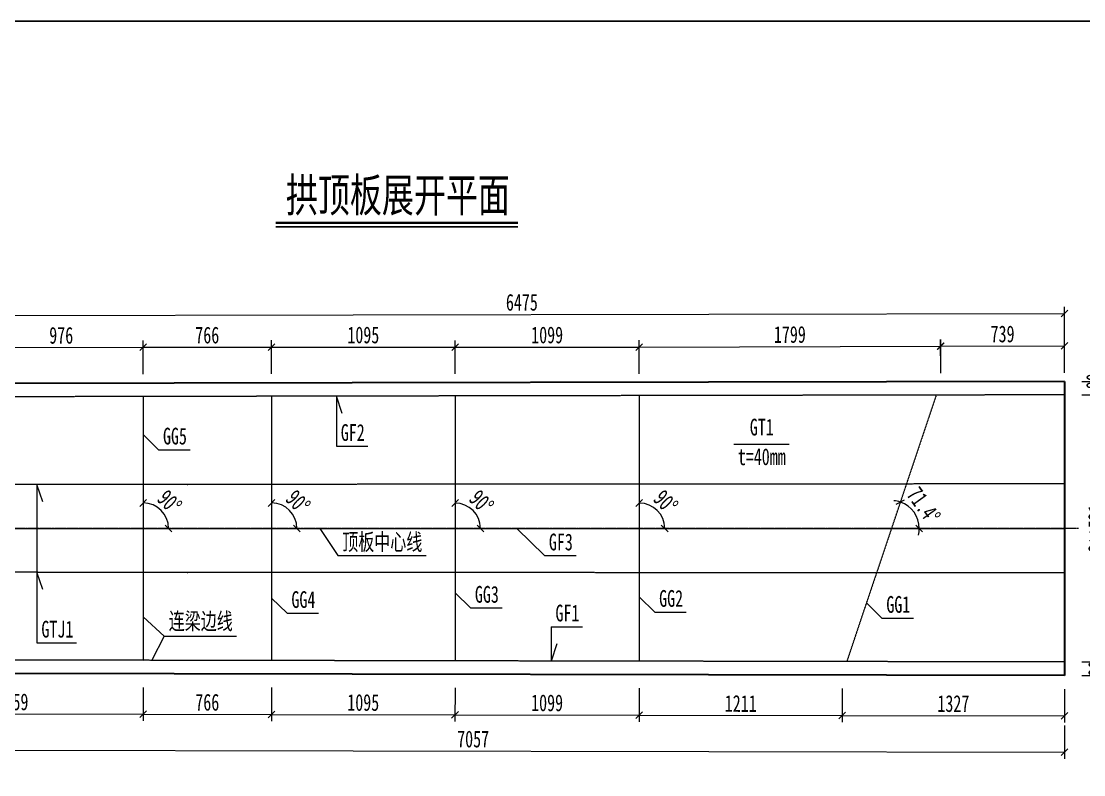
# Model space of a CAD drawing. Header units: millimetres. Extents: x -89049 to 410567, y -307459 to -100425.
# Drawn here: x 89684 to 96024, y -262247 to -257754 of the extents above; entities that cross this region are included whole.
import ezdxf
from ezdxf.enums import TextEntityAlignment as Align

# ---------------------------------------------------------------- set-up
doc = ezdxf.new("R2010")
doc.units = ezdxf.units.MM
doc.linetypes.add('CENTER2', pattern=[28.575, 19.05, -3.175, 3.175, -3.175])
doc.linetypes.add('DASHED', pattern=[0.75, 0.5, -0.25])
doc.layers.get('Defpoints').update_dxf_attribs({"color": 8})
for name, color, linetype, lineweight in [('中心线', 2, 'CENTER2', 15), ('文字', 7, 'Continuous', 15), ('标注线及字体', 2, 'Continuous', 15), ('桥 构造粗实', 1, 'Continuous', 30), ('细实线', 4, 'Continuous', 15), ('虚线', 7, 'DASHED', 13)]:
    doc.layers.add(name, color=color, linetype=linetype, lineweight=lineweight)
doc.styles.add('111', font='', dxfattribs={"width": 0.7})
doc.styles.add('BM_Dim', font='', dxfattribs={"width": 0.85})
doc.styles.get('111').set_extended_font_data('仿宋_GB2312')
doc.styles.get('BM_Dim').set_extended_font_data('仿宋_GB2312')
doc.dimstyles.new('200', dxfattribs={"dimscale": 0, "dimtxt": 2.5, "dimasz": 1, "dimexe": 1, "dimexo": 1, "dimgap": 0.6, "dimtad": 1, "dimdec": 0, "dimdsep": 46, "dimtxsty": '111', "dimblk": 'OBLIQUE', "dimcen": 0, "dimclrd": 4, "dimclre": 4, "dimclrt": 4, "dimadec": 1, "dimazin": 2, "dimtfac": 1, "dimtdec": 0, "dimtix": 1, "dimtmove": 2, "dimatfit": 3, "dimfxl": 4, "dimfxlon": 1, "dimtolj": 1, "dimlwd": -1, "dimlwe": -1, "dimarcsym": 0})

# ---------------------------------------------------------------- blocks, each defined once
blk = doc.blocks.new('_Oblique')
at = {"color": 0, "linetype": 'ByBlock', "lineweight": -2}
blk.add_line((-0.5, -0.5), (0.5, 0.5), dxfattribs=at)
blk = doc.blocks.new('*D2027')
at = {"layer": 'Defpoints', "color": 0, "transparency": 16777216}
for p in [(88852.5, -261641.9), (95909.9, -261654.7), (95909, -262112.7)]:
    blk.add_point(p, dxfattribs=at)
at = {"layer": '细实线', "color": 4, "transparency": 16777216}
for p, q in [((88852, -261939.9), (88851.6, -262139.9)), ((95909.3, -261952.7), (95909, -262152.7)), ((88851.7, -262099.9), (95909, -262112.7))]:
    blk.add_line(p, q, dxfattribs=at)
at = {"layer": '细实线', "color": 4, "transparency": 16777216, "xscale": 40, "yscale": 40, "zscale": 40}
for p, rotation in [((88851.7, -262099.9), 179.8958715022813), ((95909, -262112.7), 359.8958715022814)]:
    blk.add_blockref('_Oblique', p, dxfattribs=dict(at, rotation=rotation))
at = {"layer": '细实线', "color": 4, "transparency": 16777216, "insert": (92380.5, -262034.7), "char_height": 100, "attachment_point": 5, "rotation": 359.89587, "style": '111'}
blk.add_mtext('\\A1;7057', dxfattribs=at)
blk = doc.blocks.new('*D2028')
at = {"layer": 'Defpoints', "color": 0, "transparency": 16777216}
for p in [(95909.1, -259495.8), (89434.7, -259913.4), (95909.9, -259901.6)]:
    blk.add_point(p, dxfattribs=at)
at = {"layer": '细实线', "color": 4, "transparency": 16777216}
for p, q in [((89434.2, -259667.6), (89433.9, -259467.6)), ((89434, -259507.6), (95909.1, -259495.8)), ((95909.4, -259655.8), (95909, -259455.8))]:
    blk.add_line(p, q, dxfattribs=at)
at = {"layer": '细实线', "color": 4, "transparency": 16777216, "xscale": 40, "yscale": 40, "zscale": 40}
for p, rotation in [((89434, -259507.6), 180.1041284977189), ((95909.1, -259495.8), 0.1041284977188508)]:
    blk.add_blockref('_Oblique', p, dxfattribs=dict(at, rotation=rotation))
at = {"layer": '细实线', "color": 4, "transparency": 16777216, "insert": (92671.4, -259430.1), "char_height": 100, "attachment_point": 5, "rotation": 0.10413, "style": '111'}
blk.add_mtext('\\A1;6475', dxfattribs=at)
blk = doc.blocks.new('*D2029')
at = {"layer": 'Defpoints', "color": 0, "transparency": 16777216}
for p in [(95909.9, -259901.6), (95910, -259981.6), (96172.9, -259981.2)]:
    blk.add_point(p, dxfattribs=at)
at = {"layer": '细实线', "color": 4, "transparency": 16777216}
for p, q in [((96012.7, -259901.4), (96212.7, -259901.1)), ((96172.7, -259901.2), (96172.9, -259981.2)), ((96012.9, -259981.4), (96212.9, -259981.1))]:
    blk.add_line(p, q, dxfattribs=at)
at = {"layer": '细实线', "color": 4, "transparency": 16777216, "xscale": 40, "yscale": 40, "zscale": 40}
for p, rotation in [((96172.7, -259901.2), 90.1041284977098), ((96172.9, -259981.2), 270.1041284977098)]:
    blk.add_blockref('_Oblique', p, dxfattribs=dict(at, rotation=rotation))
at = {"layer": '细实线', "color": 4, "transparency": 16777216, "insert": (96089.5, -259901.3), "char_height": 100, "attachment_point": 5, "rotation": 90.10413, "style": '111'}
blk.add_mtext('\\A1;80', dxfattribs=at)
blk = doc.blocks.new('*D2030')
at = {"layer": 'Defpoints', "color": 0, "transparency": 16777216}
for p in [(95910, -259981.6), (95910, -261574.7), (96172.8, -261574.7)]:
    blk.add_point(p, dxfattribs=at)
at = {"layer": '细实线', "color": 4, "transparency": 16777216}
for p, q in [((96012.8, -259981.6), (96212.8, -259981.6)), ((96172.8, -259981.6), (96172.8, -261574.7)), ((96012.8, -261574.7), (96212.8, -261574.7))]:
    blk.add_line(p, q, dxfattribs=at)
at = {"layer": '细实线', "color": 4, "transparency": 16777216, "xscale": 40, "yscale": 40, "zscale": 40}
for p, rotation in [((96172.8, -259981.6), 90), ((96172.8, -261574.7), 270)]:
    blk.add_blockref('_Oblique', p, dxfattribs=dict(at, rotation=rotation))
at = {"layer": '细实线', "color": 4, "transparency": 16777216, "insert": (96101.3, -260778.2), "char_height": 100, "attachment_point": 5, "rotation": 90, "style": '111'}
blk.add_mtext('\\A1;3×531', dxfattribs=at)
blk = doc.blocks.new('*D2031')
at = {"layer": 'Defpoints', "color": 0, "transparency": 16777216}
for p in [(95910, -261574.7), (95910, -261654.7), (96172.8, -261654.7)]:
    blk.add_point(p, dxfattribs=at)
at = {"layer": '细实线', "color": 4, "transparency": 16777216}
for p, q in [((96172.8, -261574.7), (96172.8, -261534.7)), ((96012.8, -261574.7), (96212.8, -261574.7)), ((96172.8, -261574.7), (96172.8, -261654.7)), ((96012.8, -261654.7), (96212.8, -261654.7)), ((96172.8, -261654.7), (96172.8, -261694.7))]:
    blk.add_line(p, q, dxfattribs=at)
at = {"layer": '细实线', "color": 4, "transparency": 16777216, "xscale": 40, "yscale": 40, "zscale": 40}
for p, rotation in [((96172.8, -261574.7), 270), ((96172.8, -261654.7), 90)]:
    blk.add_blockref('_Oblique', p, dxfattribs=dict(at, rotation=rotation))
at = {"layer": '细实线', "color": 4, "transparency": 16777216, "insert": (96101.3, -261614.7), "char_height": 100, "attachment_point": 5, "rotation": 90, "style": '111'}
blk.add_mtext('\\A1;80', dxfattribs=at)
blk = doc.blocks.new('*D2032')
at = {"layer": 'Defpoints', "color": 0, "transparency": 16777216}
for p in [(95910, -259901.6), (96374.8, -259901.6), (95910, -261654.7)]:
    blk.add_point(p, dxfattribs=at)
at = {"layer": '细实线', "color": 4, "transparency": 16777216}
for p, q in [((96214.8, -259901.6), (96414.8, -259901.6)), ((96374.8, -261654.7), (96374.8, -259901.6)), ((96214.8, -261654.7), (96414.8, -261654.7))]:
    blk.add_line(p, q, dxfattribs=at)
at = {"layer": '细实线', "color": 4, "transparency": 16777216, "xscale": 40, "yscale": 40, "zscale": 40}
for p, rotation in [((96374.8, -259901.6), 90), ((96374.8, -261654.7), 270)]:
    blk.add_blockref('_Oblique', p, dxfattribs=dict(at, rotation=rotation))
at = {"layer": '细实线', "color": 4, "transparency": 16777216, "insert": (96303.2, -260778.2), "char_height": 100, "attachment_point": 5, "rotation": 90, "style": '111'}
blk.add_mtext('\\A1;1753', dxfattribs=at)
blk = doc.blocks.new('*D2033')
at = {"layer": 'Defpoints', "color": 0, "transparency": 16777216}
for p in [(95144.2, -259983), (95028.4, -260710.1), (88973.4, -260778.2), (95993.2, -260778.2), (94610.1, -261572.4)]:
    blk.add_point(p, dxfattribs=at)
at = {"layer": '细实线', "color": 4, "transparency": 16777216}
for start, end in [(71.42645, 85.2644), (0, 71.42645), (346.16205, 0)]:
    blk.add_arc((94877, -260778.2), 166, start, end, dxfattribs=at)
at = {"layer": '细实线', "color": 4, "transparency": 16777216, "xscale": 40, "yscale": 40, "zscale": 40}
for p, rotation in [((94929.9, -260620.8), 341.4264483377355), ((95043, -260778.2), 90)]:
    blk.add_blockref('_Oblique', p, dxfattribs=dict(at, rotation=rotation))
at = {"layer": '细实线', "color": 4, "transparency": 16777216, "insert": (95069, -260640.1), "char_height": 100, "attachment_point": 5, "rotation": 305.71322, "style": '111'}
blk.add_mtext('\\A1;71.4%%d', dxfattribs=at)
blk = doc.blocks.new('*D2034')
at = {"layer": 'Defpoints', "color": 0, "transparency": 16777216}
for p in [(93372, -260353.5), (93486.6, -260678.9), (93372, -260778.2), (93372, -260778.2), (93877.4, -260778.2)]:
    blk.add_point(p, dxfattribs=at)
at = {"layer": '细实线', "color": 4, "transparency": 16777216}
blk.add_arc((93372, -260778.2), 151.6, 0, 90, dxfattribs=at)
at = {"layer": '细实线', "color": 4, "transparency": 16777216, "xscale": 40, "yscale": 40, "zscale": 40}
for p, rotation in [((93372, -260626.6), 180), ((93523.6, -260778.2), 270)]:
    blk.add_blockref('_Oblique', p, dxfattribs=dict(at, rotation=rotation))
at = {"layer": '细实线', "color": 4, "transparency": 16777216, "insert": (93529.8, -260620.4), "char_height": 100, "attachment_point": 5, "rotation": 315, "style": '111'}
blk.add_mtext('\\A1;90%%d', dxfattribs=at)
blk = doc.blocks.new('*D2035')
at = {"layer": 'Defpoints', "color": 0, "transparency": 16777216}
for p in [(89552, -259565.1), (89356.7, -260704.3), (88973.4, -260778.2), (95993.2, -260778.2), (88761.1, -261913.4)]:
    blk.add_point(p, dxfattribs=at)
at = {"layer": '细实线', "color": 4, "transparency": 16777216}
for start, end in [(71.38604, 81.55304), (0, 71.38604), (349.833, 0)]:
    blk.add_arc((89143.4, -260778.2), 225.7, start, end, dxfattribs=at)
at = {"layer": '细实线', "color": 4, "transparency": 16777216, "xscale": 40, "yscale": 40, "zscale": 40}
for p, rotation in [((89215.5, -260564.3), 341.3860422639569), ((89369.1, -260778.2), 90)]:
    blk.add_blockref('_Oblique', p, dxfattribs=dict(at, rotation=rotation))
at = {"layer": '细实线', "color": 4, "transparency": 16777216, "insert": (89384, -260605.4), "char_height": 100, "attachment_point": 5, "rotation": 305.69302, "style": '111'}
blk.add_mtext('\\A1;71.4%%d', dxfattribs=at)
blk = doc.blocks.new('*D2036')
at = {"layer": 'Defpoints', "color": 0, "transparency": 16777216}
for p in [(92272.6, -260353.5), (92387.2, -260678.9), (92272.6, -260778.2), (92272.6, -260778.2), (92778, -260778.2)]:
    blk.add_point(p, dxfattribs=at)
at = {"layer": '细实线', "color": 4, "transparency": 16777216}
blk.add_arc((92272.6, -260778.2), 151.6, 0, 90, dxfattribs=at)
at = {"layer": '细实线', "color": 4, "transparency": 16777216, "xscale": 40, "yscale": 40, "zscale": 40}
for p, rotation in [((92272.6, -260626.6), 180), ((92424.2, -260778.2), 270)]:
    blk.add_blockref('_Oblique', p, dxfattribs=dict(at, rotation=rotation))
at = {"layer": '细实线', "color": 4, "transparency": 16777216, "insert": (92430.4, -260620.4), "char_height": 100, "attachment_point": 5, "rotation": 315, "style": '111'}
blk.add_mtext('\\A1;90%%d', dxfattribs=at)
blk = doc.blocks.new('*D2037')
at = {"layer": 'Defpoints', "color": 0, "transparency": 16777216}
for p in [(91177.6, -260353.5), (91292.2, -260678.9), (91177.6, -260778.1), (91177.6, -260778.1), (91683, -260778.1)]:
    blk.add_point(p, dxfattribs=at)
at = {"layer": '细实线', "color": 4, "transparency": 16777216}
blk.add_arc((91177.6, -260778.1), 151.6, 0, 90, dxfattribs=at)
at = {"layer": '细实线', "color": 4, "transparency": 16777216, "xscale": 40, "yscale": 40, "zscale": 40}
for p, rotation in [((91177.6, -260626.5), 180), ((91329.2, -260778.1), 270)]:
    blk.add_blockref('_Oblique', p, dxfattribs=dict(at, rotation=rotation))
at = {"layer": '细实线', "color": 4, "transparency": 16777216, "insert": (91335.4, -260620.3), "char_height": 100, "attachment_point": 5, "rotation": 315, "style": '111'}
blk.add_mtext('\\A1;90%%d', dxfattribs=at)
blk = doc.blocks.new('*D2038')
at = {"layer": 'Defpoints', "color": 0, "transparency": 16777216}
for p in [(90411.2, -260353.5), (90525.7, -260678.9), (90411.2, -260778.1), (90411.2, -260778.1), (90916.5, -260778.1)]:
    blk.add_point(p, dxfattribs=at)
at = {"layer": '细实线', "color": 4, "transparency": 16777216}
blk.add_arc((90411.2, -260778.1), 151.6, 0, 90, dxfattribs=at)
at = {"layer": '细实线', "color": 4, "transparency": 16777216, "xscale": 40, "yscale": 40, "zscale": 40}
for p, rotation in [((90411.2, -260626.5), 180), ((90562.7, -260778.1), 270)]:
    blk.add_blockref('_Oblique', p, dxfattribs=dict(at, rotation=rotation))
at = {"layer": '细实线', "color": 4, "transparency": 16777216, "insert": (90568.9, -260620.3), "char_height": 100, "attachment_point": 5, "rotation": 315, "style": '111'}
blk.add_mtext('\\A1;90%%d', dxfattribs=at)
blk = doc.blocks.new('*D2277')
at = {"layer": 'Defpoints', "color": 0, "transparency": 16777216}
for p in [(88852.5, -261641.9), (90411.1, -261644.7), (90410.7, -261886)]:
    blk.add_point(p, dxfattribs=at)
at = {"layer": '细实线', "color": 4, "transparency": 16777216}
for p, q in [((88852.4, -261723.2), (88852, -261923.2)), ((90411, -261726), (90410.6, -261926)), ((88852.1, -261883.2), (90410.7, -261886))]:
    blk.add_line(p, q, dxfattribs=at)
at = {"layer": '细实线', "color": 4, "transparency": 16777216, "xscale": 40, "yscale": 40, "zscale": 40}
for p, rotation in [((88852.1, -261883.2), 179.8958715022813), ((90410.7, -261886), 359.8958715022814)]:
    blk.add_blockref('_Oblique', p, dxfattribs=dict(at, rotation=rotation))
at = {"layer": '细实线', "color": 4, "transparency": 16777216, "insert": (89631.5, -261813.1), "char_height": 100, "attachment_point": 5, "rotation": 359.89587, "style": '111'}
blk.add_mtext('\\A1;1559', dxfattribs=at)
blk = doc.blocks.new('*D2278')
at = {"layer": 'Defpoints', "color": 0, "transparency": 16777216}
for p in [(90411.1, -261644.7), (91177.6, -261646.1), (91177.2, -261887.4)]:
    blk.add_point(p, dxfattribs=at)
at = {"layer": '细实线', "color": 4, "transparency": 16777216}
for p, q in [((90411, -261726), (90410.6, -261926)), ((91177.4, -261727.4), (91177.1, -261927.4)), ((90410.7, -261886), (91177.2, -261887.4))]:
    blk.add_line(p, q, dxfattribs=at)
at = {"layer": '细实线', "color": 4, "transparency": 16777216, "xscale": 40, "yscale": 40, "zscale": 40}
for p, rotation in [((90410.7, -261886), 179.8958715022813), ((91177.2, -261887.4), 359.8958715022813)]:
    blk.add_blockref('_Oblique', p, dxfattribs=dict(at, rotation=rotation))
at = {"layer": '细实线', "color": 4, "transparency": 16777216, "insert": (90794.1, -261815.2), "char_height": 100, "attachment_point": 5, "rotation": 359.89587, "style": '111'}
blk.add_mtext('\\A1;766', dxfattribs=at)
blk = doc.blocks.new('*D2279')
at = {"layer": 'Defpoints', "color": 0, "transparency": 16777216}
for p in [(91177.6, -261646.1), (92272.6, -261648.1), (92272.2, -261889.4)]:
    blk.add_point(p, dxfattribs=at)
at = {"layer": '细实线', "color": 4, "transparency": 16777216}
for p, q in [((91177.4, -261727.4), (91177.1, -261927.4)), ((92272.5, -261729.4), (92272.1, -261929.4)), ((91177.2, -261887.4), (92272.2, -261889.4))]:
    blk.add_line(p, q, dxfattribs=at)
at = {"layer": '细实线', "color": 4, "transparency": 16777216, "xscale": 40, "yscale": 40, "zscale": 40}
for p, rotation in [((91177.2, -261887.4), 179.8958715022804), ((92272.2, -261889.4), 359.8958715022805)]:
    blk.add_blockref('_Oblique', p, dxfattribs=dict(at, rotation=rotation))
at = {"layer": '细实线', "color": 4, "transparency": 16777216, "insert": (91724.8, -261816.9), "char_height": 100, "attachment_point": 5, "rotation": 359.89587, "style": '111'}
blk.add_mtext('\\A1;1095', dxfattribs=at)
blk = doc.blocks.new('*D2280')
at = {"layer": 'Defpoints', "color": 0, "transparency": 16777216}
for p in [(92272.6, -261648.1), (93372, -261650.1), (93371.6, -261891.4)]:
    blk.add_point(p, dxfattribs=at)
at = {"layer": '细实线', "color": 4, "transparency": 16777216}
for p, q in [((92272.5, -261729.4), (92272.1, -261929.4)), ((93371.9, -261731.4), (93371.5, -261931.4)), ((92272.2, -261889.4), (93371.6, -261891.4))]:
    blk.add_line(p, q, dxfattribs=at)
at = {"layer": '细实线', "color": 4, "transparency": 16777216, "xscale": 40, "yscale": 40, "zscale": 40}
for p, rotation in [((92272.2, -261889.4), 179.895871502282), ((93371.6, -261891.4), 359.895871502282)]:
    blk.add_blockref('_Oblique', p, dxfattribs=dict(at, rotation=rotation))
at = {"layer": '细实线', "color": 4, "transparency": 16777216, "insert": (92822, -261818.9), "char_height": 100, "attachment_point": 5, "rotation": 359.89587, "style": '111'}
blk.add_mtext('\\A1;1099', dxfattribs=at)
blk = doc.blocks.new('*D2281')
at = {"layer": 'Defpoints', "color": 0, "transparency": 16777216}
for p in [(93372, -261650.1), (94583.3, -261652.3), (94582.8, -261893.6)]:
    blk.add_point(p, dxfattribs=at)
at = {"layer": '细实线', "color": 4, "transparency": 16777216}
for p, q in [((93371.9, -261731.4), (93371.5, -261931.4)), ((94583.1, -261733.6), (94582.8, -261933.6)), ((93371.6, -261891.4), (94582.8, -261893.6))]:
    blk.add_line(p, q, dxfattribs=at)
at = {"layer": '细实线', "color": 4, "transparency": 16777216, "xscale": 40, "yscale": 40, "zscale": 40}
for p, rotation in [((93371.6, -261891.4), 179.8958715022807), ((94582.8, -261893.6), 359.8958715022807)]:
    blk.add_blockref('_Oblique', p, dxfattribs=dict(at, rotation=rotation))
at = {"layer": '细实线', "color": 4, "transparency": 16777216, "insert": (93977.3, -261822), "char_height": 100, "attachment_point": 5, "rotation": 359.89587, "style": '111'}
blk.add_mtext('\\A1;1211', dxfattribs=at)
blk = doc.blocks.new('*D2282')
at = {"layer": 'Defpoints', "color": 0, "transparency": 16777216}
for p in [(94583.3, -261652.3), (95909.9, -261654.7), (95909.4, -261896)]:
    blk.add_point(p, dxfattribs=at)
at = {"layer": '细实线', "color": 4, "transparency": 16777216}
for p, q in [((94583.1, -261733.6), (94582.8, -261933.6)), ((95909.7, -261736), (95909.3, -261936)), ((94582.8, -261893.6), (95909.4, -261896))]:
    blk.add_line(p, q, dxfattribs=at)
at = {"layer": '细实线', "color": 4, "transparency": 16777216, "xscale": 40, "yscale": 40, "zscale": 40}
for p, rotation in [((94582.8, -261893.6), 179.8958715022813), ((95909.4, -261896), 359.8958715022814)]:
    blk.add_blockref('_Oblique', p, dxfattribs=dict(at, rotation=rotation))
at = {"layer": '细实线', "color": 4, "transparency": 16777216, "insert": (95246.3, -261823.3), "char_height": 100, "attachment_point": 5, "rotation": 359.89587, "style": '111'}
blk.add_mtext('\\A1;1327', dxfattribs=at)
blk = doc.blocks.new('*D2283')
at = {"layer": 'Defpoints', "color": 0, "transparency": 16777216}
for p in [(90410.8, -259697.8), (89434.7, -259913.4), (90411.2, -259911.6)]:
    blk.add_point(p, dxfattribs=at)
at = {"layer": '细实线', "color": 4, "transparency": 16777216}
for p, q in [((89434.6, -259859.5), (89434.2, -259659.5)), ((89434.3, -259699.5), (90410.8, -259697.8)), ((90411.1, -259857.8), (90410.7, -259657.8))]:
    blk.add_line(p, q, dxfattribs=at)
at = {"layer": '细实线', "color": 4, "transparency": 16777216, "xscale": 40, "yscale": 40, "zscale": 40}
for p, rotation in [((89434.3, -259699.5), 180.1041284977186), ((90410.8, -259697.8), 0.1041284977186004)]:
    blk.add_blockref('_Oblique', p, dxfattribs=dict(at, rotation=rotation))
at = {"layer": '细实线', "color": 4, "transparency": 16777216, "insert": (89922.4, -259627.1), "char_height": 100, "attachment_point": 5, "rotation": 0.10413, "style": '111'}
blk.add_mtext('\\A1;976', dxfattribs=at)
blk = doc.blocks.new('*D2284')
at = {"layer": 'Defpoints', "color": 0, "transparency": 16777216}
for p in [(91177.3, -259696.4), (90411.2, -259911.6), (91177.7, -259910.2)]:
    blk.add_point(p, dxfattribs=at)
at = {"layer": '细实线', "color": 4, "transparency": 16777216}
for p, q in [((90411.1, -259857.8), (90410.7, -259657.8)), ((90410.8, -259697.8), (91177.3, -259696.4)), ((91177.6, -259856.4), (91177.2, -259656.4))]:
    blk.add_line(p, q, dxfattribs=at)
at = {"layer": '细实线', "color": 4, "transparency": 16777216, "xscale": 40, "yscale": 40, "zscale": 40}
for p, rotation in [((90410.8, -259697.8), 180.1041284977198), ((91177.3, -259696.4), 0.1041284977197657)]:
    blk.add_blockref('_Oblique', p, dxfattribs=dict(at, rotation=rotation))
at = {"layer": '细实线', "color": 4, "transparency": 16777216, "insert": (90793.9, -259625.5), "char_height": 100, "attachment_point": 5, "rotation": 0.10413, "style": '111'}
blk.add_mtext('\\A1;766', dxfattribs=at)
blk = doc.blocks.new('*D2285')
at = {"layer": 'Defpoints', "color": 0, "transparency": 16777216}
for p in [(92272.7, -259696.5), (91177.7, -259910.2), (92272.7, -259910.3)]:
    blk.add_point(p, dxfattribs=at)
at = {"layer": '细实线', "color": 4, "transparency": 16777216}
for p, q in [((91177.7, -259856.4), (91177.7, -259656.4)), ((91177.7, -259696.4), (92272.7, -259696.5)), ((92272.7, -259856.5), (92272.7, -259656.5))]:
    blk.add_line(p, q, dxfattribs=at)
at = {"layer": '细实线', "color": 4, "transparency": 16777216, "xscale": 40, "yscale": 40, "zscale": 40}
for p, rotation in [((91177.7, -259696.4), 179.998349912145), ((92272.7, -259696.5), 359.998349912145)]:
    blk.add_blockref('_Oblique', p, dxfattribs=dict(at, rotation=rotation))
at = {"layer": '细实线', "color": 4, "transparency": 16777216, "insert": (91725.2, -259624.9), "char_height": 100, "attachment_point": 5, "rotation": 359.99835, "style": '111'}
blk.add_mtext('\\A1;1095', dxfattribs=at)
blk = doc.blocks.new('*D2286')
at = {"layer": 'Defpoints', "color": 0, "transparency": 16777216}
for p in [(93372, -259696.5), (92272.7, -259908.2), (93372, -259908.2)]:
    blk.add_point(p, dxfattribs=at)
at = {"layer": '细实线', "color": 4, "transparency": 16777216}
for p, q in [((92272.7, -259856.5), (92272.7, -259656.5)), ((92272.7, -259696.5), (93372, -259696.5)), ((93372, -259856.5), (93372, -259656.5))]:
    blk.add_line(p, q, dxfattribs=at)
at = {"layer": '细实线', "color": 4, "transparency": 16777216, "xscale": 40, "yscale": 40, "zscale": 40, "rotation": 180}
blk.add_blockref('_Oblique', (92272.7, -259696.5), dxfattribs=at)
at = {"layer": '细实线', "color": 4, "transparency": 16777216, "xscale": 40, "yscale": 40, "zscale": 40}
blk.add_blockref('_Oblique', (93372, -259696.5), dxfattribs=at)
at = {"layer": '细实线', "color": 4, "transparency": 16777216, "insert": (92822.3, -259624.9), "char_height": 100, "attachment_point": 5, "style": '111'}
blk.add_mtext('\\A1;1099', dxfattribs=at)
blk = doc.blocks.new('*D2287')
at = {"layer": 'Defpoints', "color": 0, "transparency": 16777216}
for p in [(95170.5, -259691.1), (93372, -259908.2), (95171.1, -259903)]:
    blk.add_point(p, dxfattribs=at)
at = {"layer": '细实线', "color": 4, "transparency": 16777216}
for p, q in [((93371.9, -259856.4), (93371.3, -259656.4)), ((93371.4, -259696.4), (95170.5, -259691.1)), ((95170.9, -259851.1), (95170.4, -259651.1))]:
    blk.add_line(p, q, dxfattribs=at)
at = {"layer": '细实线', "color": 4, "transparency": 16777216, "xscale": 40, "yscale": 40, "zscale": 40}
for p, rotation in [((93371.4, -259696.4), 180.1677565064645), ((95170.5, -259691.1), 0.167756506464531)]:
    blk.add_blockref('_Oblique', p, dxfattribs=dict(at, rotation=rotation))
at = {"layer": '细实线', "color": 4, "transparency": 16777216, "insert": (94270.7, -259622.2), "char_height": 100, "attachment_point": 5, "rotation": 0.16776, "style": '111'}
blk.add_mtext('\\A1;1799', dxfattribs=at)
blk = doc.blocks.new('*D2288')
at = {"layer": 'Defpoints', "color": 0, "transparency": 16777216}
for p in [(95909.6, -259689.9), (95171.1, -259903), (95910, -259901.6)]:
    blk.add_point(p, dxfattribs=at)
at = {"layer": '细实线', "color": 4, "transparency": 16777216}
for p, q in [((95171, -259851.3), (95170.6, -259651.3)), ((95170.7, -259691.3), (95909.6, -259689.9)), ((95909.9, -259849.9), (95909.5, -259649.9))]:
    blk.add_line(p, q, dxfattribs=at)
at = {"layer": '细实线', "color": 4, "transparency": 16777216, "xscale": 40, "yscale": 40, "zscale": 40}
for p, rotation in [((95170.7, -259691.3), 180.1041284977211), ((95909.6, -259689.9), 0.1041284977211033)]:
    blk.add_blockref('_Oblique', p, dxfattribs=dict(at, rotation=rotation))
at = {"layer": '细实线', "color": 4, "transparency": 16777216, "insert": (95540, -259619), "char_height": 100, "attachment_point": 5, "rotation": 0.10413, "style": '111'}
blk.add_mtext('\\A1;739', dxfattribs=at)

msp = doc.modelspace()

# ---------------------------------------------------------------- linework, layer by layer
at = {"color": 4}
msp.add_line((91202.5, -258979.2), (92647.3, -258979.2), dxfattribs=at)
at = {"color": 6, "const_width": 14.4}
msp.add_lwpolyline([(91202.5, -258955.2), (92647.3, -258955.2)], dxfattribs=at)
at = {"layer": 'Defpoints'}
msp.add_lwpolyline([(86373.4, -257753.6), (101773.4, -257753.6), (101773.4, -267985.6), (86373.4, -267985.6)], close=True, dxfattribs=at)
at = {"layer": '中心线', "ltscale": 0.5}
msp.add_line((95993.2, -260778.2), (88973.4, -260778.2), dxfattribs=at)
at = {"layer": '桥 构造粗实'}
for p, q in [((95909.9, -259901.6), (89434.7, -259913.4)), ((95910, -259901.6), (95910, -261654.7)), ((95909.9, -261654.7), (88852.5, -261641.9))]:
    msp.add_line(p, q, dxfattribs=at)
at = {"layer": '细实线'}
for p, q in [((91599.5, -260092.6), (91564.6, -259989.5)), ((91564.6, -259989.5), (91564.6, -260287.6)), ((90411.1, -260218.5), (90503.5, -260309)), ((93935.3, -260275.4), (94266.1, -260275.4)), ((90503.5, -260309), (90691.6, -260309)), ((91564.6, -260287.6), (91752.7, -260287.6)), ((89777.4, -260516.4), (89777.4, -261460.3)), ((89812.3, -260619.5), (89777.4, -260516.4)), ((91465.1, -260778.2), (91573.8, -260940.1)), ((92641, -260778.2), (92806.5, -260940.5)), ((91573.8, -260940.1), (92099.5, -260940.1)), ((92806.5, -260940.5), (92994.7, -260940.5)), ((89812.3, -261143.1), (89777.4, -261040)), ((92272.6, -261162.2), (92364.9, -261252.7)), ((91177.6, -261193.3), (91269.9, -261283.8)), ((93372, -261186.7), (93464.3, -261277.2)), ((94727.8, -261222.4), (94820.1, -261312.9)), ((91269.9, -261283.8), (91458, -261283.8)), ((92364.9, -261252.7), (92553.1, -261252.7)), ((93464.3, -261277.2), (93652.4, -261277.2)), ((90536.1, -261420.3), (90411.3, -261304.8)), ((94820.1, -261312.9), (95008.2, -261312.9)), ((92845.7, -261364.2), (92845.7, -261569.2)), ((92845.7, -261364.2), (93033.9, -261364.2)), ((89777.4, -261460.3), (90013.9, -261460.3)), ((90536.1, -261420.3), (90464, -261564.8)), ((90536.1, -261420.3), (90967.8, -261420.3)), ((92880.6, -261466.1), (92845.7, -261569.2))]:
    msp.add_line(p, q, dxfattribs=at)
for p in [(90675.6, -260515.8), (90675.6, -261040.5)]:
    msp.add_point(p, dxfattribs=at)
at = {"layer": '虚线', "ltscale": 5}
for p, q in [((95910, -259981.6), (89407.7, -259993.5)), ((91177.7, -259990.2), (91177.6, -261566.1)), ((93372, -259986.2), (93372, -261570.1)), ((95144.2, -259983), (94610.1, -261572.4)), ((95910, -260512.7), (89231.5, -260516.7)), ((89143.4, -260778.2), (95910, -260778.2)), ((95910, -261043.7), (89055.4, -261039.6)), ((95910, -261574.7), (88879.4, -261562))]:
    msp.add_line(p, q, dxfattribs=at)
at = {"layer": '虚线', "color": 6, "ltscale": 5}
for p, q in [((90411.2, -259988.2), (90411.1, -261568.2)), ((92272.7, -259988.2), (92272.6, -261568.2))]:
    msp.add_line(p, q, dxfattribs=at)

# ---------------------------------------------------------------- texts
at = {"layer": '文字', "style": 'BM_Dim', "width": 0.7}
for s, p in [('GT1', (94103, -260253.8)), ('GG5', (90601.1, -260307.5)), ('GF2', (91662.2, -260286.1)), ('t=40mm', (94103, -260430.5)), ('顶板中心线', (91838.4, -260938.7)), ('GF3', (92904.2, -260939)), ('GG4', (91367.6, -261282.3)), ('GG3', (92462.6, -261251.2)), ('GG2', (93562, -261275.7)), ('GG1', (94917.7, -261311.4)), ('连梁边线', (90755.2, -261411.3)), ('GF1', (92943.4, -261362.7)), ('GTJ1', (89899.3, -261458.9))]:
    msp.add_text(s, height=100, dxfattribs=at).set_placement(p, align=Align.BOTTOM_CENTER)
at = {"layer": '标注线及字体', "style": '111', "width": 0.7}
msp.add_text('拱顶板展开平面', height=200, dxfattribs=at).set_placement((91931.3, -258786.8), align=Align.MIDDLE)

# ---------------------------------------------------------------- dimensions: what is measured, and where the dimension line sits
at = {"layer": '细实线'}
for p1, p2, distance, picture, middle in [((89434.7, -259913.4), (95909.9, -259901.6), 405.8, '*D2028', (92671.4, -259430.1)), ((89434.6917, -259913.4023), (90411.1867, -259911.6276), 213.8688, '*D2283', (89922.4205, -259627.079)), ((90411.1867, -259911.6276), (91177.6534, -259910.2346), 213.8688, '*D2284', (90793.9013, -259625.4952)), ((91177.7, -259910.2), (92272.7, -259910.3), 213.8, '*D2285', (91725.2, -259624.9)), ((92272.7, -259908.2), (93372, -259908.2), 211.8, '*D2286', (92822.3, -259624.9)), ((93372, -259908.2), (95171.1, -259903), 211.8, '*D2287', (94270.7, -259622.2)), ((95171.1, -259903), (95910, -259901.6), 211.7, '*D2288', (95540, -259619)), ((95910, -261654.7), (95910, -259901.6), -464.8, '*D2032', (96303.2, -260778.2)), ((95910, -261574.7), (95910, -261654.7), 262.8, '*D2031', (96101.3, -261614.7)), ((88852.5, -261641.9), (95909.9, -261654.7), -457.9, '*D2027', (92380.5, -262034.7)), ((88852.5, -261641.9), (90411.1, -261644.7), -241.3, '*D2277', (89631.5, -261813.1)), ((90411.1366, -261644.7496), (91177.597, -261646.1426), -241.2979, '*D2278', (90794.0583, -261815.1762)), ((91177.6, -261646.1), (92272.6, -261648.1), -241.3, '*D2279', (91724.8, -261816.9)), ((92272.6, -261648.1), (93372, -261650.1), -241.3, '*D2280', (92822, -261818.9)), ((93372, -261650.1), (94583.3, -261652.3), -241.3, '*D2281', (93977.3, -261822)), ((94583.3, -261652.3), (95909.9, -261654.7), -241.3, '*D2282', (95246.3, -261823.3))]:
    dim = msp.add_aligned_dim(p1=p1, p2=p2, distance=distance, dimstyle='200', override={"dimscale": 40, "dimblk": 'Oblique'}, dxfattribs=at)
    dim.commit()
    dim.dimension.update_dxf_attribs({"geometry": picture, "text_midpoint": middle})
for base, line1, line2, picture, middle in [((89356.7, -260704.3), ((89552, -259565.1), (88761.1, -261913.4)), ((95993.2, -260778.2), (88973.4, -260778.2)), '*D2035', (89384, -260605.4)), ((95028.4, -260710.1), ((95144.2, -259983), (94610.1, -261572.4)), ((95993.2, -260778.2), (88973.4, -260778.2)), '*D2033', (95069, -260640.1)), ((90525.7, -260678.9), ((90411.2, -260353.5), (90411.2, -260778.1)), ((90916.5, -260778.1), (90411.2, -260778.1)), '*D2038', (90568.9, -260620.3)), ((91292.2, -260678.9), ((91177.6, -260353.5), (91177.6, -260778.1)), ((91683, -260778.1), (91177.6, -260778.1)), '*D2037', (91335.4, -260620.3)), ((92387.2, -260678.9), ((92272.6, -260353.5), (92272.6, -260778.2)), ((92778, -260778.2), (92272.6, -260778.2)), '*D2036', (92430.4, -260620.4)), ((93486.6, -260678.9), ((93372, -260353.5), (93372, -260778.2)), ((93877.4, -260778.2), (93372, -260778.2)), '*D2034', (93529.8, -260620.4))]:
    dim = msp.add_angular_dim_2l(base=base, line1=line1, line2=line2, dimstyle='200', override={"dimscale": 40, "dimblk": 'Oblique'}, dxfattribs=at)
    dim.commit()
    dim.dimension.update_dxf_attribs({"geometry": picture, "text_midpoint": middle})
dim = msp.add_linear_dim(base=(96172.9, -259981.2), p1=(95909.9, -259901.6), p2=(95910, -259981.6), angle=270.10413, dimstyle='200', override={"dimscale": 40, "dimblk": 'Oblique'}, dxfattribs=at)
dim.commit()
dim.dimension.update_dxf_attribs({"geometry": '*D2029', "text_midpoint": (96089.5, -259901.3), "dimtype": 161})
dim = msp.add_aligned_dim(p1=(95910, -259981.6), p2=(95910, -261574.7), distance=262.8, text='3×531', dimstyle='200', override={"dimscale": 40, "dimtxsty": '111', "dimblk": 'Oblique'}, dxfattribs=at)
dim.commit()
dim.dimension.update_dxf_attribs({"geometry": '*D2030', "text_midpoint": (96101.3, -260778.2)})

doc.saveas('drawing.dxf')
